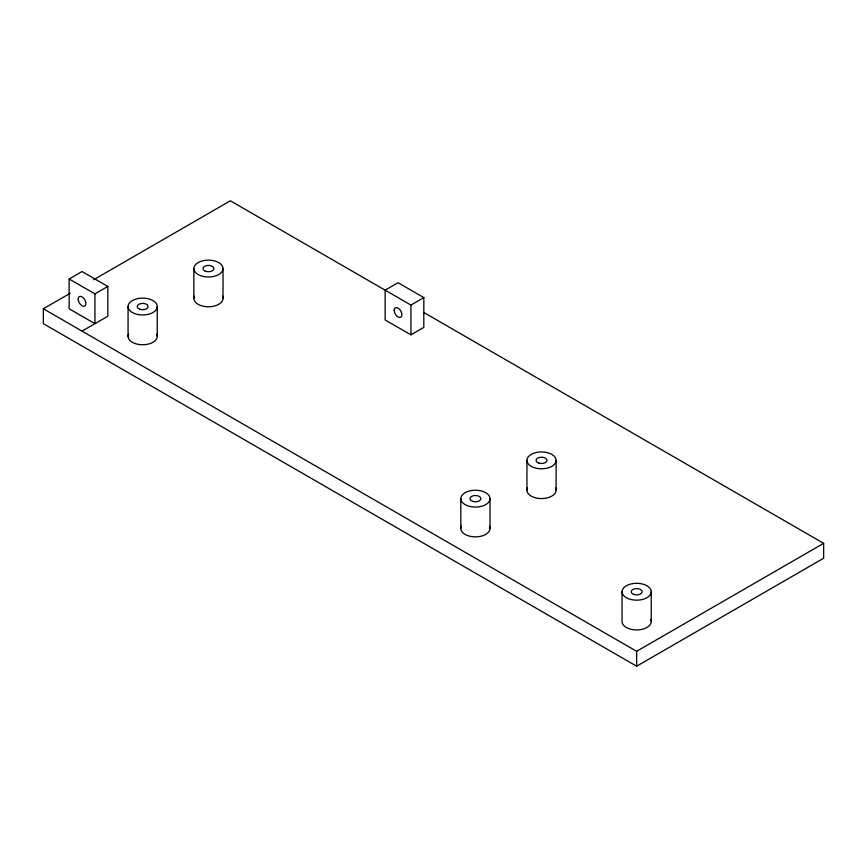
<?xml version="1.0" encoding="UTF-8"?>
<svg xmlns="http://www.w3.org/2000/svg" width="867" height="867" viewBox="0 0 867 867"><rect width="100%" height="100%" fill="white"/><g stroke="black" fill="none" stroke-linecap="round" stroke-linejoin="round"><path stroke-width="1.3" d="M69.143 278.99L94.936 293.88L94.936 323.662L69.143 308.771L69.143 278.99L82.04 271.544L107.833 286.435L107.833 316.217L82.04 331.118M423.822 312.499L823.65 543.338L823.65 558.229L636.638 666.203L43.35 323.662L43.35 308.771L70.238 293.252M93.614 279.759L230.362 200.797L410.925 305.054L423.822 297.609L423.822 327.39L410.925 334.835L385.132 319.945L385.132 290.163L398.029 282.707L423.822 297.609M94.936 293.88L107.833 286.435M43.35 308.771L636.638 651.301L823.65 543.338M651.225 591.738A14.587 8.421 0 0 1 629.344 599.032A14.587 8.421 0 0 1 629.344 584.434A14.587 8.421 0 0 1 651.225 591.738L651.225 621.52M636.638 651.301L636.638 666.203M622.04 591.738L622.04 621.52A14.587 8.421 0 0 0 638.546 629.875A14.587 8.421 0 0 0 650.727 619.341M556.115 460.366A14.587 8.421 0 0 1 534.235 467.66A14.587 8.421 0 0 1 534.235 453.073A14.587 8.421 0 0 1 556.115 460.366L556.115 490.148M526.941 460.366L526.941 490.148M490.007 498.655A14.587 8.421 0 0 1 468.126 505.949A14.587 8.421 0 0 1 468.126 491.361A14.587 8.421 0 0 1 490.007 498.655L490.007 528.437M460.821 498.655L460.821 528.437M410.925 305.054L410.925 334.835M223.025 268.564A14.587 8.421 0 0 1 201.144 275.858A14.587 8.421 0 0 1 201.144 261.27A14.587 8.421 0 0 1 223.025 268.564L223.025 298.346M193.85 268.564L193.85 298.346M157.252 306.539L157.252 336.32M128.067 306.539L128.067 336.32M489.508 526.258A14.587 8.421 0 0 1 475.419 536.868A14.587 8.421 0 0 1 461.32 526.258M156.754 334.142A14.587 8.421 0 0 1 142.665 344.752A14.587 8.421 0 0 1 128.565 334.142M555.617 487.969A14.587 8.421 0 0 1 541.528 498.568A14.587 8.421 0 0 1 527.429 487.969M222.537 296.167A14.587 8.421 0 0 1 208.438 306.777A14.587 8.421 0 0 1 194.349 296.167M78.171 299.093A5.473 3.165 60 0 0 83.98 306.311A5.473 3.165 60 0 0 83.98 298.573A5.473 3.165 60 0 0 78.171 299.093M394.16 310.267A5.473 3.165 60 0 0 399.969 317.485A5.473 3.165 60 0 0 399.969 309.747A5.473 3.165 60 0 0 394.16 310.267M633.896 594.469A5.473 3.165 0 0 0 642.111 591.738A5.473 3.165 0 0 0 633.896 588.996A5.473 3.165 0 0 0 633.896 594.469M538.786 463.097A5.473 3.165 0 0 0 547.001 460.366A5.473 3.165 0 0 0 538.786 457.624A5.473 3.165 0 0 0 538.786 463.097M472.678 501.386A5.473 3.165 0 0 0 480.892 498.655A5.473 3.165 0 0 0 472.678 495.924A5.473 3.165 0 0 0 472.678 501.386M132.348 312.499A14.587 8.421 0 0 0 156.754 308.717A14.587 8.421 0 0 0 138.883 298.4A14.587 8.421 0 0 0 132.348 312.499M139.923 309.281A5.473 3.165 0 0 0 148.138 306.539A5.473 3.165 0 0 0 139.923 303.808A5.473 3.165 0 0 0 139.923 309.281M204.569 270.797A5.473 3.165 0 0 0 213.726 269.377A5.473 3.165 0 0 0 207.018 265.508A5.473 3.165 0 0 0 204.569 270.797"/></g></svg>
